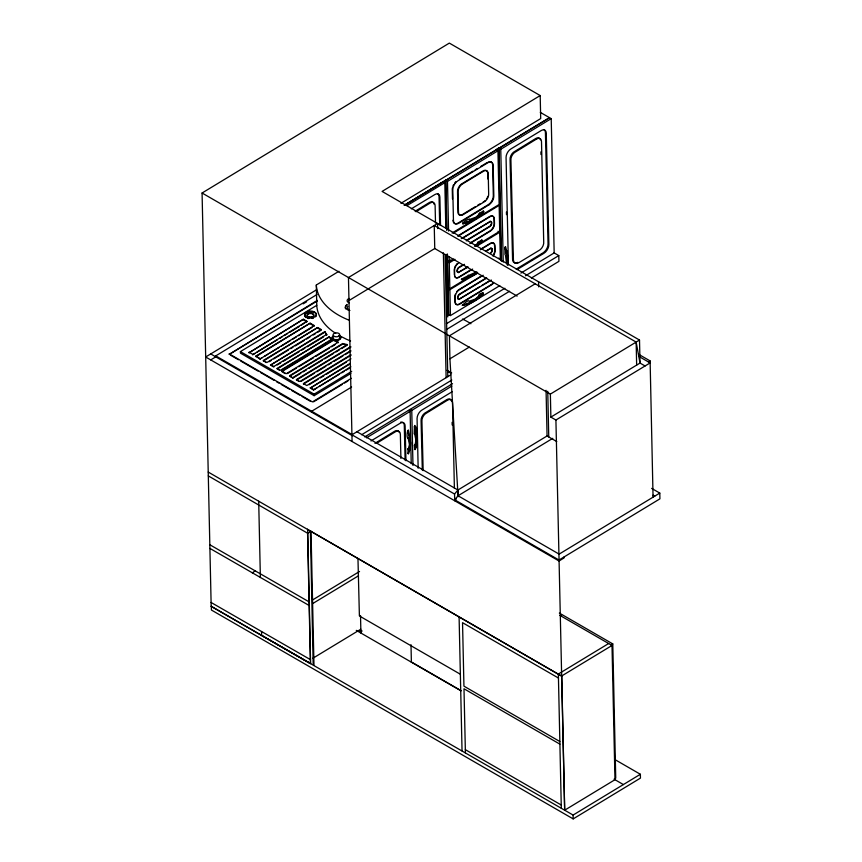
<?xml version="1.0" encoding="UTF-8"?>
<svg xmlns="http://www.w3.org/2000/svg" width="862" height="862" viewBox="0 0 862 862"><rect width="100%" height="100%" fill="white"/><g stroke="black" fill="none" stroke-linecap="round" stroke-linejoin="round"><path stroke-width="1.29" d="M468.874 275.463C449.199 284.438 474.294 276.928 477.677 272.672M506.921 263.955L506.813 255.777L505.035 247.48L505.671 246.898L507.578 255.314L507.449 265.313M469.305 301.28C468.163 298.489 460.674 307.712 462.582 304.598M408.135 438.241C405.528 437.616 408.48 425.128 408.426 432.724M407.909 453.412L408.685 453.056L408.114 453.681L409.849 445.395L409.31 437.023L407.834 430.86L408.469 430.267L410.646 442.906L410.237 448.682L408.383 453.843L407.855 449.188L408.803 448.703M414.45 434.136C415.818 413.825 412.963 435.579 415.085 433.92M414.406 445.201L415.15 444.533L414.406 445.201C414.859 461.493 419.665 427.649 415.139 426.345C415.172 431.226 418.339 447.712 414.471 449.436M506.5 263.255L505.52 255.583M408.038 449.167L408.674 448.542L407.855 449.188M414.6 445.191L415.365 444.727M416.411 443.079L416.561 437.745M507.061 263.675L507.201 258.341M409.569 447.787L410.204 444.049L409.762 440.568M479.391 214.002L476.018 217.17L470.555 219.131M477.796 243.041L474.423 246.209M477.828 243.914L476.266 245.832M478.96 295.774L475.587 298.952L470.113 300.913M478.981 296.657L475.608 299.825M408.448 448.811L409.45 444.512L408.308 438.952M415.01 444.835L416.001 440.536L414.87 434.976M479.089 215.489L474.994 218.614M456.386 498.742L454.705 500.757L454.554 494.045L457.916 490.015L547.068 435.967L546.066 390.324M479.52 213.453L479.552 214.336M477.925 242.491L477.957 243.375M479.089 295.235L478.906 296.086M477.085 245.821L482.278 240.293L475.393 246.09M476.826 271.799L469.553 275.021M476.858 272.672L472.872 274.989M469.865 219.347C465.663 218.355 457.539 228.258 467.258 221.286M479.455 213.28L479.283 214.25L479.455 213.28L483.453 211.018L483.377 211.912L483.248 211.082M477.85 242.319L477.677 243.278L477.85 242.319L481.847 240.056L481.783 240.951L481.653 240.11M468.465 275.872L468.325 275.043M479.994 295.418C488.129 292.11 478.313 292.293 478.841 296.022M252.318 572.885L255.098 570.892M415.128 211.265L429.276 202.57A6.853 3.954 -60 0 1 433.575 202.775M415.969 211.75L430.116 203.055A6.853 3.954 -60 0 1 435.116 205.662L435.504 223.01M475.986 272.942C473.206 274.536 462.409 280.484 462.01 278.706M374.938 443.348L394.527 431.312A6.853 3.954 -60 0 1 399.343 432.562M376.866 443.165L395.367 431.797A6.853 3.954 -60 0 1 400.367 434.405L400.905 458.422M457.754 235.929L489.681 216.491A5.948 3.437 -60 0 1 490.78 215.996M458.088 236.123L490.025 216.685A5.948 3.437 -60 0 1 494.335 218.937L494.508 223.754A6.045 3.491 -60 0 1 490.273 231.188L469.79 243.601M481.158 248.892L490.273 243.343A5.948 3.437 -60 0 1 494.583 245.584L494.756 250.411A6.045 3.491 -60 0 1 493.538 254.624M480.349 249.786L490.607 243.537A5.948 3.437 -60 0 1 494.928 245.778L495.1 250.605A6.045 3.491 -60 0 1 492.999 256.122M480.608 276.443L458.94 289.621A5.948 3.437 -60 0 0 456.849 291.539M483.226 275.247L459.274 289.815A5.948 3.437 -60 0 0 455.179 297.164L455.276 301.959A5.948 3.437 -60 0 0 459.586 304.2L491.459 284.88A6.045 3.491 -60 0 0 493.592 282.973M208.302 475.899L307.572 533.212L310.449 663.632L211.179 606.309L202.074 193.013L449.339 43.1L540.194 95.553L540.7 118.568L400.916 203.324M540.194 95.553L382.082 191.418L639.507 340.048L640.013 363.064L645.067 365.973M404.149 205.35L445.525 180.266L447.486 181.397L448.574 231.07M503.236 262.037L500.757 149.266L498.645 148.048L495.984 149.665L497.945 150.796L499.13 204.499L452.108 233.009M404.741 205.156L443.283 181.785M496.264 149.826L445.805 180.427L446.893 230.1M549.525 117.695L499.066 148.296L501.555 261.057M406.983 205.619L444.824 182.679L443.143 181.699M447.486 181.397L497.945 150.796M500.757 149.266L551.217 118.665L540.302 112.362M411.314 208.82L434.879 194.543A6.896 3.987 -60 0 1 439.879 197.139L440.536 225.305M335.749 333.335L332.657 331.31A75.942 44.932 -1.3 0 1 316.774 305.32L316.322 284.988L338.96 271.261M316.537 289.783L205.684 356.997L559.018 560.99L564.071 557.929L564.05 556.971M210.737 359.907L215.78 356.846L215.759 355.887L316.968 294.524M303.187 303.855L306.635 301.765M317.324 300.957L229.173 354.401L317.313 300.385M475.458 206.6L463.228 214.013A6.422 3.707 -60 0 1 461.827 214.832M477.677 205.253L479.897 203.906M350.845 373.44L314.145 395.69L240.455 353.151L240.412 351.61L316.774 305.32M303.37 319.252L249.053 352.763L303.37 319.252L306.894 321.289L301.247 325.297M254.84 353.431L252.577 354.81L306.894 321.289M257.102 352.062L277.478 339.703M279.741 338.335L282.003 336.967M284.277 335.587L287.671 333.529M289.934 332.161L298.985 326.666M453.272 233.214L499.152 205.393L499.712 231.285L480.22 243.106M259.947 359.055L255.831 356.114L310.158 323.175L314.264 325.545L259.947 359.055L262.21 357.687M255.842 356.685L310.158 323.175M348.97 300.547L434.75 248.536L434.243 225.521L636.145 342.085L640.013 363.064L550.872 417.111L555.915 420.031L564.675 810.205L614.972 779.711L612.009 645.466L560.171 615.533M264.472 356.308L267.866 354.25M270.129 352.881L279.191 347.386M281.454 346.018L290.505 340.533M292.768 339.154L296.162 337.096M298.424 335.727L312.012 327.485M461.278 238.645L490.133 221.556A3.071 1.778 -60 0 1 491.803 222.967A3.071 1.778 -60 0 1 490.23 226.35L466.288 240.864M462.754 238.149L490.133 221.556M263.352 360.456L317.679 327.517L321.235 329.564L266.908 362.514L263.352 360.456L266.035 362.568M263.363 361.038L317.679 327.517M467.085 239.981L489.896 226.156A3.071 1.778 -60 0 0 490.726 225.154M269.181 361.717L271.444 360.338M273.707 358.969L288.425 350.047M290.688 348.668L292.951 347.3M295.213 345.931L304.275 340.436M306.538 339.068L309.932 337.01M313.326 334.952L315.589 333.572M317.852 332.204L321.246 330.146L317.701 328.088M470.587 242.718L489.939 230.994A6.045 3.491 -60 0 0 494.174 223.56L493.991 218.743A5.948 3.437 -60 0 0 491.803 215.856M324.812 332.204L270.474 365.143L324.791 331.622L326.763 334.973L324.791 331.622M326.741 334.402L273.814 366.501L270.463 364.561M277.273 364.982L280.732 362.88M283.027 361.49L299.136 351.718M301.441 350.328L304.889 348.237M307.195 346.836L323.304 337.074M451.041 259.785L447.593 261.865L449.274 262.845L449.845 288.727L470.49 276.217M447.572 260.906L449.253 261.886L453.843 259.096M475.63 245.885L477.925 244.496M449.274 262.845L455.017 259.365M476.805 246.155L499.734 232.244L498.053 231.275M279.353 370.261L277.165 368.43L329.241 336.859L332.118 339.542L328.67 341.632M277.176 369.011L329.241 336.859M332.107 338.971L280.419 370.315L277.165 368.43M281.583 370.186L285.031 368.096M287.326 366.706L296.517 361.135M298.812 359.745L302.26 357.655M304.555 356.265L309.146 353.474M311.441 352.084L320.632 346.513M322.927 345.123L326.375 343.033M281.723 371.069L333.368 339.757L338.378 342.117L286.281 373.699L281.723 371.069L281.734 371.641L333.378 340.328L338.389 342.688M468.012 267.026L458.552 272.36A3.136 1.81 -60 0 1 456.989 270.883A3.136 1.81 -60 0 1 458.455 267.565L463.013 264.806M485.823 250.971L490.715 248.407A3.071 1.778 -60 0 1 492.396 249.818A3.071 1.778 -60 0 1 490.823 253.202L490.489 253.008M458.896 272.554A3.136 1.81 -60 0 1 457.323 271.077A3.136 1.81 -60 0 1 458.789 267.77L464.489 264.311M486.157 251.165L490.715 248.407M287.434 373.591L296.485 368.096M298.758 366.716L313.477 357.795M315.74 356.426L329.327 348.183M331.59 346.815L334.984 344.746M458.552 272.36L467.678 266.832M292.908 377.524L347.235 344.584L342.656 343.539L289.675 375.66L292.918 378.095L300.849 373.289M341.589 348.582L347.246 345.156L342.667 344.11L289.686 376.231L292.918 378.095M471.18 269.569L458.659 277.155A5.948 3.437 -60 0 1 454.522 276.066M472.656 269.073L459.004 277.348A5.948 3.437 -60 0 1 454.683 275.107L454.586 270.312A5.948 3.437 -60 0 1 458.681 262.975M303.112 371.921L306.506 369.863M308.768 368.483L322.345 360.251M324.618 358.883L333.669 353.388M335.932 352.019L339.326 349.961M298.726 381.446L296.442 379.56L350.769 346.621M296.453 380.142L350.78 347.192M472.785 274.827L476.223 272.737M499.755 285.678L450.438 315.578L449.867 289.686L477.397 273.006M350.78 350.64L299.847 381.521L296.442 379.56M300.989 381.413L314.576 373.181M316.839 371.802L325.89 366.318M328.153 364.949L331.547 362.88M333.809 361.512L342.871 356.028M345.134 354.648L350.791 351.222M350.92 354.745L303.381 383.568L306.818 385.551L350.963 358.786M303.392 384.14L350.931 355.316M309.092 384.754L318.153 379.269M320.416 377.89L323.81 375.832M326.073 374.464L346.449 362.105M491.415 280.053L459.144 299.211A3.136 1.81 -60 0 1 457.582 297.735A3.136 1.81 -60 0 1 459.047 294.416L486.416 277.823M459.489 299.405A3.136 1.81 -60 0 1 457.916 297.929A3.136 1.81 -60 0 1 459.381 294.61L486.75 278.017M349.864 364.076L310.245 388.105L349.853 363.505M459.144 299.211L479.671 286.766M481.955 285.387L489.939 280.549M316.882 387.911L313.488 389.969L350.823 366.749M319.145 386.542L339.52 374.183M341.783 372.815L344.046 371.447M346.308 370.067L349.713 368.009M516.198 269.116L543.125 252.792A7.133 4.116 -60 0 0 548.038 243.978L545.42 132.651A6.896 3.987 -60 0 0 543.9 129.58M517.038 269.601L543.965 253.277A7.133 4.116 -60 0 0 548.878 244.463L546.26 133.136A6.896 3.987 -60 0 0 541.261 130.528L510.972 148.9A6.907 3.987 -60 0 0 506.059 157.337L508.408 264.914M314.145 395.69L314.113 394.16L351.718 371.36M446.893 315.47L448.477 314.511L447.141 254.096M520.907 273.082L554.169 252.922L551.217 118.665M351.373 378.31L312.453 401.918L229.163 353.829M313.606 401.8L342.225 384.441M344.52 383.051L347.957 380.972M446.408 323.735L504.895 288.274M525.54 275.754L558.791 255.594L553.749 252.674M351.61 387.038L311.667 411.26L311.688 412.219M446.527 329.489L509.604 291.237M531.401 278.027L558.921 261.348L558.791 255.594M535.194 283.803L449.414 335.814L449.921 358.829L458.045 495.769L454.683 499.798L558.996 560.031L659.926 498.839L659.796 493.086L651.64 488.377M449.921 358.829L469.359 347.041M450.826 374.83L351.922 434.793L454.554 494.045M361.663 434.717L451.828 380.045M364.723 436.926L452.55 383.665M366.501 437.831L410.075 411.411L408.394 410.441M412.973 465.437L411.756 410.387L451.903 386.057M370.962 440.967L400.13 423.274A6.896 3.987 -60 0 1 405.129 425.882L405.948 460.75M452.27 391.66L421.981 410.032A6.907 3.987 -60 0 0 417.068 418.469L418.156 468.217M407.597 430.86L408.394 430.375M414.159 426.884L414.956 426.399M407.694 437.907L408.491 437.422M414.256 433.931L415.053 433.446M307.486 529.376L561.55 676.056L612.009 645.466M310.395 530.852L313.143 663.675M307.745 533.115L311.02 531.218L313.983 665.464M550.872 417.111L550.365 394.096L639.507 340.048M211.179 606.309L573.09 815.064L573.176 818.9L640.455 778.106L640.369 774.27L614.822 759.519M648.429 361.943L650.11 360.919L638.634 354.304M555.915 420.031L650.11 362.913L639.248 356.642M552.779 438.327L458.045 495.769L559.384 554.277M357.967 558.522L359.4 615.953L460.351 674.235M309.264 601.967L209.822 544.752M312.69 599.887L359.551 571.474M309.339 605.609L209.897 548.394M312.766 603.529L358.484 575.805M310.525 659.689L211.093 602.473M312.82 658.299L360.822 629.195M558.878 554.277L659.796 493.086M559.955 615.403L561.636 614.39L559.341 613.065M560.623 615.791L562.304 614.778L612.785 643.914L615.737 778.17L614.056 779.183M608.647 643.526L558.361 674.019L561.313 808.265M611.104 644.938L612.785 643.914M573.09 815.064L640.369 774.27M404.644 205.091L547.844 118.719M459.521 179.253L472.936 171.15M475.177 169.803L477.419 168.456M480.77 166.431L487.472 162.379M473.443 300.881L474.553 300.396M482.806 292.854L482.839 293.759M472.753 219.519L473.884 219.11M470.63 275.7L471.74 275.398M359.777 631.049L362.159 631.016M505.477 246.758L504.82 247.362L505.024 254.775M338.981 335.469L346.158 339.1A75.942 44.932 -1.3 0 0 350.597 340.932M338.992 335.846L340.415 336.837A4.299 2.543 -1.3 0 1 338.152 340.21M339.035 335.437L340.404 336.449A4.299 2.543 -1.3 0 1 335.932 340.037A4.299 2.543 -1.3 0 1 333.012 336.029M498.645 258.126L500.326 259.096M434.75 248.536L517.135 296.097M448.165 287.757L449.845 288.727M448.186 288.716L449.867 289.686M448.477 314.511L450.438 315.578M202.074 193.013L550.365 394.096M447.022 370.24L451.677 372.934M447.917 371.544L450.212 372.869M653.062 495.176L654.743 496.146M547.068 435.967L556.777 441.57M303.381 319.824L306.904 321.86M310.169 323.746L314.274 326.116M411.756 410.387L410.075 409.418L411.228 463.767M249.032 352.192L252.566 354.228M255.831 356.114L259.936 358.484M310.234 387.523L313.477 389.398M271.595 365.779L273.825 367.072M282.876 372.298L285.16 373.612M311.333 388.719L313.488 389.969M240.412 351.61L314.113 394.16M230.337 355.069L238.429 359.745M240.746 361.081L258.094 371.102M260.41 372.438L274.288 380.454M276.605 381.791L278.922 383.127M281.227 384.463L289.33 389.128M291.647 390.464L299.739 395.141M302.056 396.477L310.148 401.153M356.965 431.733L457.916 490.015L458.067 496.727M215.759 355.887L352.439 434.793M210.737 353.937L352.461 435.752M208.216 472.064L561.55 676.056M558.447 678.038L462.538 622.676L463.939 686.152L559.847 741.525M559.901 744.143L463.993 688.77L465.405 752.892M411.379 661.984L460.707 690.462M356.286 630.37L461.084 690.871M614.972 779.711L623.377 784.571M465.34 749.638L561.237 805M573.176 818.9L211.427 610.048L211.341 606.212M332.118 339.542L329.252 337.43M415.635 434.513L416.012 435.504M469.337 219.153L469.37 220.069M463.013 222.827L463.045 223.743M439.695 224.82L439.038 196.655A6.896 3.987 -60 0 0 437.519 193.594M423.156 470.63L421.927 421.335A6.109 3.523 -60 0 1 426.83 412.887L447.518 400.183A6.853 3.954 -60 0 1 452.518 402.78L454.393 488.215M422.315 470.146L421.087 420.839A6.109 3.523 -60 0 1 425.99 412.402L446.678 399.699A6.853 3.954 -60 0 1 451.483 400.949M405.108 460.265L404.289 425.397A6.896 3.987 -60 0 0 400.55 422.218M650.11 360.919L653.062 497.169M636.145 342.085L636.652 365.1M561.722 675.959L564.675 810.205M547.747 391.294L548.749 436.937M540.905 151.852L540.959 154.513M538.556 281.766L538.675 286.874M498.645 148.048L501.134 260.82M499.734 232.244L500.305 258.137M487.838 179.027L487.73 173.93A6.573 3.793 -60 0 0 482.537 171.226L462.549 183.337A6.422 3.707 -60 0 0 457.55 192.312L457.959 211.265A6.422 3.707 -60 0 0 461.148 215.058M454.349 274.913L454.242 270.118A5.948 3.437 -60 0 1 454.36 268.793M452.485 198.906L452.281 189.565A7.262 4.191 -60 0 1 452.421 187.948M459.09 616.707L462.043 750.953M449.145 256.704L449.253 261.886M452.119 422.326L452.173 424.988M447.432 254.258L448.757 314.673M445.525 180.266L446.613 229.938M444.824 182.679L445.826 228.322M446.419 255.174L447.777 316.925M445.104 254.495L447.798 376.662M443.37 252.825L446.117 377.685M437.724 228.592L437.605 223.473L348.463 277.532L352.073 441.506M411.002 644.722L411.379 662.178M360.521 615.576L360.909 633.031L360.909 630.575M342.656 343.539L342.667 344.11M333.368 339.757L333.378 340.328M307.659 529.279L310.611 663.524L261.649 635.456L261.563 631.62M258.697 501.21L260.378 577.54M506.425 211.987L506.49 214.67M507.276 250.982L507.341 253.665M349.024 320.158A75.942 44.932 -1.3 0 1 316.322 284.988M349.897 310.492A6.185 3.663 -1.3 0 1 347.117 304.405M334.855 340.274A4.299 2.543 -1.3 0 1 333.077 339.509M332.506 338.949A4.299 2.543 -1.3 0 1 333.012 336.406M339.326 336.848A3.329 1.972 -1.3 0 1 336.923 339.833A3.329 1.972 -1.3 0 1 333.238 337.441M312.152 317.184A3.329 1.972 -1.3 0 1 307.163 315.718A3.329 1.972 -1.3 0 1 311.624 313.628A3.329 1.972 -1.3 0 1 312.841 316.86M306.269 317.669A5.948 3.523 -1.3 0 1 305.913 312.917A5.948 3.523 -1.3 0 1 313.887 312.184A5.948 3.523 -1.3 0 1 315.621 316.796M313.445 318.121A5.948 3.523 -1.3 0 1 312.012 318.487M308.93 318.541A5.948 3.523 -1.3 0 1 307.497 318.207M349.207 302.831A4.278 2.532 -1.3 0 1 349.207 298.446M345.533 308.736A6.185 3.663 -1.3 0 1 347.138 305.18M349.369 309.921A4.278 2.532 -1.3 0 1 347.795 306.484M452.959 220.241A7.262 4.191 -60 0 0 458.218 222.978L488.409 204.574A7.133 4.116 -60 0 0 493.323 195.76L492.665 165.084A7.165 4.138 -60 0 0 488.786 161.787M452.906 186.224A7.262 4.191 -60 0 1 453.692 184.511M454.737 182.938A7.262 4.191 -60 0 1 455.966 181.602M487.763 196.396A6.314 3.642 -60 0 1 487.418 197.279M486.987 198.152A6.314 3.642 -60 0 1 486.47 198.971M485.274 200.437A6.314 3.642 -60 0 1 484.606 201.029M483.916 201.514A6.314 3.642 -60 0 1 483.237 201.88M489.788 221.362A3.071 1.778 -60 0 1 491.049 224.562M454.759 267.382A5.948 3.437 -60 0 1 455.405 265.981M456.257 264.688A5.948 3.437 -60 0 1 457.259 263.6M490.381 248.213A3.071 1.778 -60 0 1 491.879 250.799M491.642 251.413A3.071 1.778 -60 0 1 490.931 252.544M493.258 282.779A6.045 3.491 -60 0 1 491.124 284.686L459.252 304.006A5.948 3.437 -60 0 1 454.942 301.765L454.834 296.97A5.948 3.437 -60 0 1 455.351 294.233M462.463 319.069A63.626 37.648 -1.3 0 1 470.889 323.746M434.082 203.831A6.853 3.954 -60 0 1 434.222 204.466M540.474 139.827A6.853 3.954 -60 0 0 535.668 138.566L514.98 151.27A6.109 3.523 -60 0 0 510.078 159.718L512.578 259.645A7.639 4.418 -60 0 0 515.853 262.942M517.75 262.339A7.639 4.418 -60 0 1 516.467 262.845M304.997 314.835A5.237 3.092 -1.3 0 1 305.73 313.736M306.344 313.262A5.237 3.092 -1.3 0 1 307.098 312.863M307.95 312.561A5.237 3.092 -1.3 0 1 311.839 312.389M462.916 223.549C470.135 222.773 479.1 217.903 483.938 211.589C479.207 216.103 470.049 221.415 462.916 223.549M462.485 305.331C469.715 304.458 478.841 299.728 483.507 293.242C478.55 298.306 469.661 302.982 462.485 305.331M536.509 139.051L515.832 151.766A6.109 3.523 -60 0 0 510.918 160.203L513.418 260.13A7.639 4.418 -60 0 0 518.59 262.824L538.793 250.583A6.314 3.642 -60 0 0 543.707 241.769L541.508 141.659A6.853 3.954 -60 0 0 536.509 139.051M488.905 204.865L458.724 223.269A7.262 4.191 -60 0 1 453.455 220.532L452.787 189.866A7.262 4.191 -60 0 1 457.797 180.891L487.978 162.67A7.165 4.138 -60 0 1 493.172 165.375L493.829 196.051A7.133 4.116 -60 0 1 488.905 204.865M483.043 171.516L463.056 183.628A6.422 3.707 -60 0 0 458.056 192.603L458.465 211.556A6.422 3.707 -60 0 0 463.734 214.304L483.733 202.171A6.314 3.642 -60 0 0 488.657 193.357L488.237 174.221A6.573 3.793 -60 0 0 483.043 171.516M307.486 317.625A5.948 3.523 -1.3 0 0 316.408 314.458A5.948 3.523 -1.3 0 0 307.486 311.538A5.948 3.523 -1.3 0 0 307.486 317.625M334.747 336.557A3.329 1.972 -1.3 0 0 339.725 334.758A3.329 1.972 -1.3 0 0 334.704 333.141A3.329 1.972 -1.3 0 0 334.747 336.557M308.812 316.85A3.329 1.972 -1.3 0 0 313.8 315.072A3.329 1.972 -1.3 0 0 308.812 313.434A3.329 1.972 -1.3 0 0 308.812 316.85"/></g></svg>
